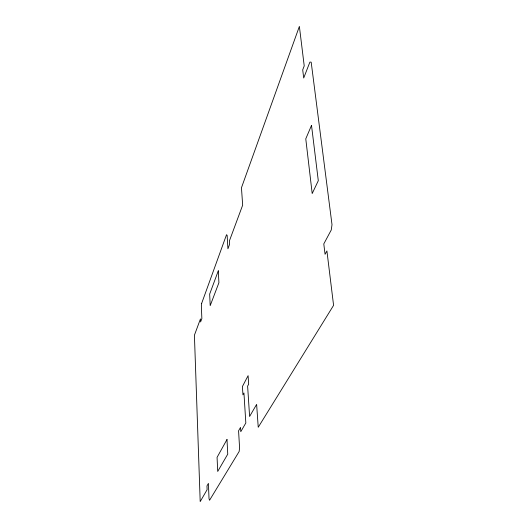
<?xml version="1.0" encoding="UTF-8"?>
<svg xmlns="http://www.w3.org/2000/svg" width="528" height="528" viewBox="0 0 528 528"><rect width="100%" height="100%" fill="white"/><g stroke="black" fill="none" stroke-linecap="round" stroke-linejoin="round"><path stroke-width="0.79" d="M201.67 303.336L201.366 306.214L201.861 318.582L200.594 321.961L200.475 318.872L194.416 335.201L200.198 501.6L207.115 489.687L206.969 485.912L208.415 483.404L209.022 498.676L209.557 500.26L239.144 451.506L239.58 447.942L238.577 430.808L240.53 427.403L240.781 431.686L245.83 422.987L243.943 392.984L242.939 394.852L242.418 386.496L248.101 375.665L248.662 384.173L247.619 386.113L249.605 416.486L256.628 404.389L258.232 427.271L333.584 305.342L326.911 250.925L325.057 254.305L323.796 243.903L331.261 229.97L332.006 224.677L311.177 62.139L309.903 62.086L303.699 78.025L302.709 69.854L304.22 65.914L299.376 26.4L241.454 187.763L242.669 205.141L229.383 240.94L229.588 244.339L227.931 248.787L227.139 235.343L226.538 234.689L201.67 303.336M218.302 270.811L209.669 294.083L210.197 305.646L218.915 282.711L218.302 270.811M311.513 125.393L305.771 138.844L312.193 193.552L318.298 180.688L311.513 125.393M226.994 439.514L217.067 457.354L217.708 471.445L227.746 454.146L226.994 439.514"/></g></svg>
